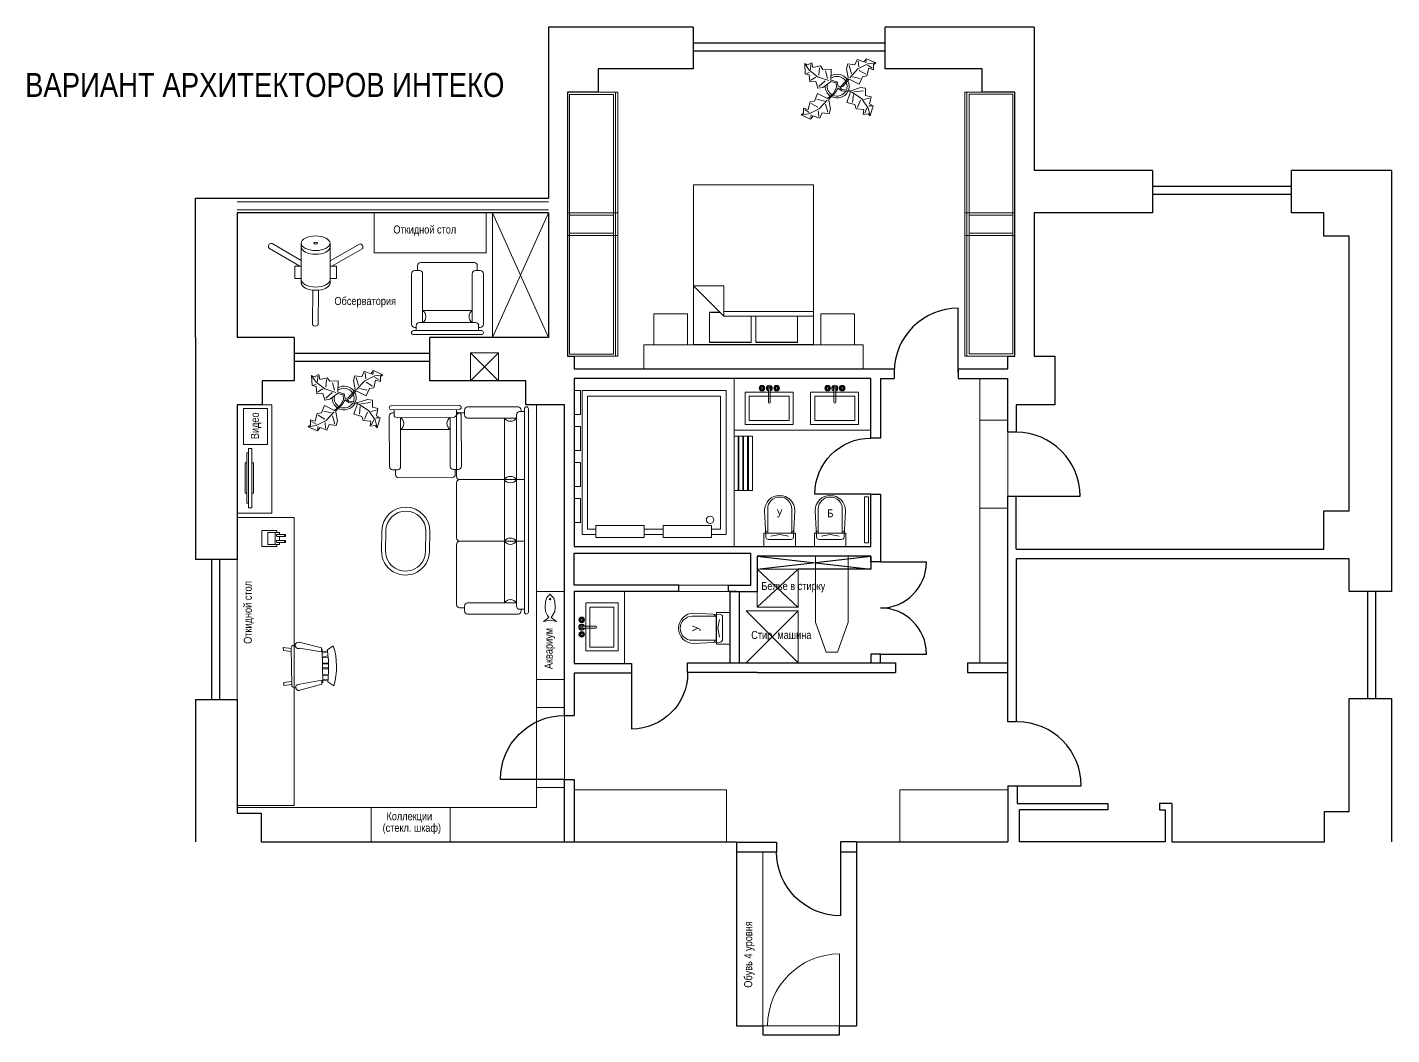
# Model space of a CAD drawing. Header units: inches. Extents: x -1596095 to 1052762, y -907497 to 506843.
# Drawn here: x -268866 to -251814, y -483159 to -470569 of the extents above; entities that cross this region are included whole.
import ezdxf

# ---------------------------------------------------------------- set-up
doc = ezdxf.new("R2010")
doc.units = ezdxf.units.IN
doc.header["$LTSCALE"] = 25
doc.header["$MEASUREMENT"] = 0
doc.layers.add('LAYER_1', color=7, linetype='Continuous')
doc.layers.add('Двери', color=7, linetype='Continuous')
for name, color, linetype, lineweight in [('МЕБЕЛЬ', 5, 'Continuous', 9), ('Названия', 7, 'Continuous', 30), ('Размеры', 1, 'Continuous', 9), ('Стены', 7, 'Continuous', 30)]:
    doc.layers.add(name, color=color, linetype=linetype, lineweight=lineweight)
doc.layers.get('Размеры').off()
doc.styles.get("Standard").update_dxf_attribs({"font": 'ARIALN.TTF'})

# ---------------------------------------------------------------- blocks, each defined once
blk = doc.blocks.new('A$C5D42457A')
at = {"color": 5, "linetype": 'Continuous', "lineweight": 9}
for p, q in [((-2000, -2011), (-2000, -511)), ((-2000, -511), (0, -511)), ((-420, -1631), (-420, -511)), ((-360, -511), (-360, -1631)), ((-360, -711), (-30, -711)), ((-30, -1231), (-360, -1231)), ((-360, -1291), (-30, -1291)), ((-740, -2011), (-360, -1631)), ((-740, -1631), (-740, -2011)), ((-360, -1631), (-740, -1631)), ((-30, -1811), (-410, -1811)), ((0, -2011), (-2000, -2011))]:
    blk.add_line(p, q, dxfattribs=at)
at = {"color": 5, "linetype": 'Continuous'}
for p, q in [((0, -511), (0, -2011)), ((-30, -711), (-30, -1231)), ((-30, -1291), (-30, -1811)), ((-410, -1811), (-410, -1681))]:
    blk.add_line(p, q, dxfattribs=at)
at = {"layer": 'МЕБЕЛЬ', "color": 5, "lineweight": 9, "ltscale": 3}
for points in [[(-390, 0), (0, 0), (0, -419), (-390, -419)], [(-390, -2086), (0, -2086), (0, -2505), (-390, -2505)]]:
    blk.add_lwpolyline(points, close=True, dxfattribs=at)
blk = doc.blocks.new('A$C7BB85279')
at = {"layer": 'МЕБЕЛЬ', "color": 5, "ltscale": 3}
for points in [[(600, 0), (600, -1790), (0, -1790), (0, 0)], [(600, 0), (600, -1790), (627, -1790), (627, 0)], [(573, -28), (573, -1763), (26, -1763), (26, -28)]]:
    blk.add_lwpolyline(points, close=True, dxfattribs=at)
blk = doc.blocks.new('A$C5E3C5713')
at = {"layer": 'МЕБЕЛЬ', "color": 5, "ltscale": 3}
for points in [[(600, 0), (600, -1790), (0, -1790), (0, 0)], [(600, 0), (600, -1790), (627, -1790), (627, 0)], [(573, -28), (573, -1763), (26, -1763), (26, -28)]]:
    blk.add_lwpolyline(points, close=True, dxfattribs=at)
blk = doc.blocks.new('A$C739D3680')
at = {"layer": 'МЕБЕЛЬ', "color": 5, "ltscale": 3}
for points in [[(600, 0), (600, -1790), (0, -1790), (0, 0)], [(600, 0), (600, -1790), (627, -1790), (627, 0)], [(573, -28), (573, -1763), (26, -1763), (26, -28)]]:
    blk.add_lwpolyline(points, close=True, dxfattribs=at)
blk = doc.blocks.new('A$C025A23B8')
at = {"layer": 'Двери', "ltscale": 3}
blk.add_line((0, 0), (-800, 0), dxfattribs=at)
blk.add_arc((0, 0), 800, 180, 270, dxfattribs=at)
blk = doc.blocks.new('_ArchTick')
at = {"color": 0, "linetype": 'ByBlock', "const_width": 0.15}
blk.add_lwpolyline([(-0.5, -0.5), (0.5, 0.5)], dxfattribs=at)
blk = doc.blocks.new('A$C30664437')
for p, q in [((-12, 22), (-12, 174)), ((12, 174), (12, 22)), ((-103, 3), (-109, 3)), ((-94, 12), (-94, 19)), ((-88, 12), (-88, 19)), ((-79, 3), (-72, 3)), ((79, 3), (72, 3)), ((88, 12), (88, 19)), ((94, 12), (94, 19)), ((103, 3), (109, 3)), ((-103, -3), (-109, -3)), ((-94, -12), (-94, -19)), ((-88, -12), (-88, -19)), ((-79, -3), (-72, -3)), ((79, -3), (72, -3)), ((88, -12), (88, -19)), ((94, -12), (94, -19)), ((103, -3), (109, -3))]:
    blk.add_line(p, q)
for centre, radius in [((-91, 0), 34.4), ((-116, 0), 6.99), ((-91, 0), 12.5), ((-91, 25), 6.99), ((-66, 0), 6.99), ((0, 0), 12.5), ((91, 0), 34.4), ((66, 0), 6.99), ((91, 0), 12.5), ((91, 25), 6.99), ((116, 0), 6.99), ((-91, -25), 6.99), ((91, -25), 6.99)]:
    blk.add_circle(centre, radius)
for centre, radius, start, end in [((0, 174), 12.5, 0, 180), ((-91, 0), 25, 106.0953, 163.7658), ((-91, 0), 25, 15.9116, 73.88), ((0, 0), 37.5, 109.6397, 70.3486), ((0, 0), 25, 120.2446, 59.6569), ((91, 0), 25, 105.9211, 163.5587), ((91, 0), 25, 15.7907, 74.7593), ((-91, 0), 25, 195.7907, 254.7593), ((-91, 0), 25, 285.9211, 343.5587), ((91, 0), 25, 195.9116, 253.88), ((91, 0), 25, 286.0953, 343.7658)]:
    blk.add_arc(centre, radius, start, end)
at = {"layer": 'МЕБЕЛЬ', "ltscale": 3, "xscale": 0.03937007873901166, "yscale": 0.03937007873901166, "zscale": 0.03937007873901166}
blk.add_blockref('_ArchTick', (13, 22), dxfattribs=at)
blk = doc.blocks.new('A$C08470E14')
at = {"layer": 'МЕБЕЛЬ', "ltscale": 3}
for points in [[(600, -404), (0, -404), (0, 0), (600, 0)], [(547, -351), (47, -351), (47, -49), (547, -49)]]:
    blk.add_lwpolyline(points, close=True, dxfattribs=at)
at = {"layer": 'МЕБЕЛЬ', "ltscale": 3, "rotation": 180}
blk.add_blockref('A$C30664437', (296, 52), dxfattribs=at)
blk = doc.blocks.new('A$C27866716')
at = {"layer": 'МЕБЕЛЬ', "ltscale": 3}
for points in [[(600, -404), (0, -404), (0, 0), (600, 0)], [(547, -351), (47, -351), (47, -49), (547, -49)]]:
    blk.add_lwpolyline(points, close=True, dxfattribs=at)
at = {"layer": 'МЕБЕЛЬ', "ltscale": 3, "rotation": 180}
blk.add_blockref('A$C30664437', (296, 52), dxfattribs=at)
blk = doc.blocks.new('A$C2E9B66EA')
at = {"layer": 'Двери', "ltscale": 3}
blk.add_line((0, 0), (700, 0), dxfattribs=at)
blk.add_arc((0, 0), 700, 270, 0, dxfattribs=at)
blk = doc.blocks.new('A$C72FA27D4')
at = {"layer": 'МЕБЕЛЬ', "ltscale": 3}
for p, q in [((0, 410), (823, 410)), ((824, 410), (1200, 277)), ((824, 0), (0, 0)), ((824, 0), (1200, 133))]:
    blk.add_line(p, q, dxfattribs=at)
blk = doc.blocks.new('POLTRONANINO')
at = {"layer": 'МЕБЕЛЬ'}
for p, q in [((-373, 860), (-373, 800)), ((-333, 900), (333, 900)), ((373, 860), (373, 800)), ((-450, 130), (-450, 760)), ((-410, 800), (-350, 800)), ((-310, 760), (-310, 150)), ((310, 760), (310, 150)), ((410, 800), (350, 800)), ((450, 130), (450, 760)), ((310, 300), (-310, 300)), ((425, 50), (-425, 50)), ((425, 0), (-425, 0)), ((-410, 90), (-390, 90)), ((-390, 50), (-390, 110)), ((-350, 150), (350, 150)), ((390, 50), (390, 110)), ((410, 90), (390, 90))]:
    blk.add_line(p, q, dxfattribs=at)
for centre, radius, start, end in [((-333, 860), 40, 90, 180), ((333, 860), 40, 0, 90), ((-410, 760), 40, 90, 180), ((-350, 760), 40, 0, 90), ((350, 760), 40, 90, 180), ((410, 760), 40, 0, 90), ((-360, 225), 90.3, 303.855, 56.145), ((360, 225), 90.3, 123.855, 236.145), ((-410, 130), 40, 180, 270), ((-425, 25), 25, 90, 270), ((-350, 110), 40, 90, 180), ((350, 110), 40, 0, 90), ((410, 130), 40, 270, 0), ((425, 25), 25, 270, 90)]:
    blk.add_arc(centre, radius, start, end, dxfattribs=at)
blk = doc.blocks.new('A$C095D140C')
at = {"layer": 'МЕБЕЛЬ', "linetype": 'Continuous'}
for p, q in [((0, 550), (0, 300)), ((50, 550), (50, 300)), ((550, 550), (550, 300)), ((600, 550), (600, 300))]:
    blk.add_line(p, q, dxfattribs=at)
at = {"layer": 'МЕБЕЛЬ'}
for centre, radius, start, end in [((300, 550), 300, 0, 180), ((300, 550), 250, 0, 180), ((300, 300), 300, 180, 0), ((300, 300), 250, 180, 0)]:
    blk.add_arc(centre, radius, start, end, dxfattribs=at)
blk = doc.blocks.new('A$C2E6314C3')
at = {"layer": 'МЕБЕЛЬ'}
for p, q in [((770, 2590), (140, 2590)), ((850, 2565), (850, 25)), ((900, 2565), (900, 25)), ((0, 1720), (0, 2473)), ((40, 2513), (100, 2513)), ((40, 2513), (100, 2513)), ((100, 2550), (100, 2490)), ((140, 2450), (750, 2450)), ((140, 2450), (750, 2450)), ((750, 2450), (140, 2450)), ((600, 2450), (600, 140)), ((750, 100), (750, 2490)), ((850, 2530), (790, 2530)), ((810, 2550), (810, 2530)), ((0, 950), (0, 1640)), ((850, 1680), (40, 1680)), ((140, 1680), (750, 1680)), ((0, 870), (0, 117)), ((850, 910), (40, 910)), ((40, 77), (100, 77)), ((100, 40), (100, 100)), ((140, 140), (750, 140)), ((850, 60), (790, 60)), ((810, 40), (810, 60)), ((770, 0), (140, 0))]:
    blk.add_line(p, q, dxfattribs=at)
for centre, radius, start, end in [((140, 2550), 40, 90, 180), ((770, 2550), 40, 0, 90), ((875, 2565), 25, 0, 180), ((40, 2473), 40, 90, 180), ((40, 2473), 40, 90, 180), ((140, 2490), 40, 180, 270), ((140, 2490), 40, 180, 270), ((675, 2500), 90.3, 213.855, 326.145), ((790, 2490), 40, 90, 180), ((40, 1720), 40, 180, 270), ((675, 1630), 90.3, 33.855, 146.145), ((40, 1640), 40, 90, 180), ((675, 1730), 90.3, 213.855, 326.145), ((40, 950), 40, 180, 270), ((40, 870), 40, 90, 180), ((675, 860), 90.3, 33.855, 146.145), ((675, 960), 90.3, 213.855, 326.145), ((675, 90), 90.3, 33.855, 146.145), ((40, 117), 40, 180, 270), ((140, 100), 40, 90, 180), ((140, 40), 40, 180, 270), ((790, 100), 40, 180, 270), ((770, 40), 40, 270, 0), ((875, 25), 25, 180, 0)]:
    blk.add_arc(centre, radius, start, end, dxfattribs=at)
blk = doc.blocks.new('Растение')
at = {"linetype": 'Continuous'}
for p, q in [((13.3837, 12.301), (14.68, 13.9039)), ((14.68, 13.9039), (19.3848, 11.8146)), ((-16.2005, 11.4774), (-13.9899, 8.1064)), ((-16.2005, 11.4774), (-14.8639, 10.7964)), ((-16.0159, 6.3329), (-16.2005, 11.4774)), ((-15.3434, 6.5514), (-13.9984, 6.9884)), ((-14.8639, 10.7964), (-12.6195, 11.8975)), ((-13.9899, 8.1064), (-9.5434, 4.7185)), ((-13.3174, 8.325), (-13.0735, 11.0065)), ((-12.6195, 11.8975), (-12.1909, 9.4345)), ((-12.1909, 9.4345), (-8.3829, 10.3)), ((-8.8369, 9.409), (-9.0894, 5.6095)), ((-8.3829, 10.3), (-7.0549, 8.501)), ((-7.0549, 8.501), (-3.0284, 8.6941)), ((-4.8529, 4.012), (-5.7184, 7.82)), ((-3.0284, 8.6941), (-3.0709, 3.1041)), ((4.6914, 8.8812), (5.3859, 11.2828)), ((4.6914, 8.8812), (5.5014, 4.4831)), ((5.3859, 11.2828), (8.8871, 10.7908)), ((5.9878, 10.4842), (7.1971, 6.3869)), ((10.3916, 8.7942), (6.2847, 4.4028)), ((8.8871, 10.7908), (9.9809, 13.4933)), ((9.9809, 13.4933), (13.3837, 12.301)), ((15.3859, 11.3055), (10.3916, 8.7942)), ((10.5828, 12.6946), (10.8893, 9.7953)), ((14.2977, 6.1031), (10.9934, 7.9956)), ((14.5816, 13.2037), (14.3848, 11.8033)), ((15.7909, 9.1065), (14.8995, 5.3044)), ((15.2875, 10.6053), (17.5907, 9.2105)), ((19.3848, 11.8146), (15.3859, 11.3055)), ((18.1925, 8.4119), (15.7909, 9.1065)), ((19.3848, 11.8146), (18.1868, 10.9119)), ((18.1868, 10.9119), (18.1925, 8.4119)), ((-14.0069, 5.8704), (-16.0159, 6.3329)), ((-13.5868, 2.2894), (-14.0069, 5.8704)), ((-10.6784, 2.491), (-13.5868, 2.2894)), ((-13.1329, 3.1804), (-10.6614, 4.727)), ((-9.5858, -0.8715), (-10.6784, 2.491)), ((-9.5434, 4.7185), (-4.1917, 2.9888)), ((-9.1318, 0.0195), (-5.9793, 2.9025)), ((-7.1228, -0.443), (-3.5248, 2.2131)), ((-3.5248, 2.2131), (-3.3011, 2.4355)), ((-3.3011, 2.4355), (-0.5306, 1.7947)), ((-3.0709, 3.1041), (0.0797, 2.3163)), ((-0.5306, 1.7947), (-0.2255, -0.5527)), ((-0.5306, 1.7947), (-0.5306, 1.7947)), ((0.0797, 2.3163), (0.4866, -0.031)), ((0.4866, -0.031), (2.1141, 0.2298)), ((2.1141, 0.2298), (5.4346, 3.9146)), ((6.1032, 3.6844), (2.8262, -0.031)), ((5.4346, 3.9146), (5.5014, 4.4831)), ((11.1089, 1.1958), (6.1032, 3.6844)), ((7.7005, 4.8881), (11.5025, 3.9967)), ((12.7005, 4.8994), (11.1089, 1.1958)), ((14.8995, 5.3044), (12.7005, 4.8994)), ((-11.3237, -7.2629), (-9.7321, -3.5593)), ((-6.3237, -7.2516), (-10.1257, -6.3602)), ((-9.7321, -3.5593), (-4.7264, -6.0479)), ((-7.1228, -0.443), (-9.5858, -0.8715)), ((-9.0148, -11.1577), (-4.9047, -6.8122)), ((-2.019, -3.6148), (-4.7264, -6.0479)), ((-4.1246, -6.8466), (-4.0579, -6.2781)), ((-4.0579, -6.2781), (-0.9375, -3.1608)), ((-2.019, -3.6148), (-0.2255, -0.5527)), ((-0.9375, -3.1608), (0.5883, -0.8135)), ((0.5883, -0.8135), (2.2447, -2.0916)), ((2.8262, -0.031), (1.3003, -0.5527)), ((1.3003, -0.5527), (2.4193, -1.4655)), ((2.2447, -2.0916), (6.7108, -2.6626)), ((2.4193, -1.4655), (6.895, -2.1175)), ((4.943, -7.9659), (6.7108, -2.6626)), ((11.6605, -0.5413), (6.895, -2.1175)), ((12.3677, -6.1981), (7.219, -2.6772)), ((8.125, -4.0768), (7.7715, -7.9659)), ((8.3544, -2.7453), (13.1973, -2.1704)), ((11.6605, -0.5413), (14.1354, -0.8948)), ((15.5496, -10.7943), (12.3677, -6.1981)), ((16.2567, -5.8446), (13.4283, -6.5517)), ((14.1354, -0.8948), (14.1354, -4.4304)), ((14.1354, -4.4304), (16.9638, -5.1375)), ((16.9638, -5.1375), (16.2567, -8.673)), ((-18.008, -14.1781), (-16.8101, -13.2754)), ((-16.8157, -10.7754), (-14.4141, -11.4699)), ((-16.8101, -13.2754), (-16.8157, -10.7754)), ((-13.9107, -12.9688), (-16.2139, -11.574)), ((-14.4141, -11.4699), (-13.5228, -7.6679)), ((-14.0091, -13.669), (-9.0148, -11.1577)), ((-13.5228, -7.6679), (-11.3237, -7.2629)), ((-12.921, -8.4665), (-9.6166, -10.359)), ((-9.206, -15.0581), (-9.5126, -12.1588)), ((-7.5103, -13.1543), (-8.6042, -15.8568)), ((-4.0092, -13.6463), (-7.5103, -13.1543)), ((-4.611, -12.8477), (-5.8203, -8.7504)), ((-3.3146, -11.2447), (-4.1246, -6.8466)), ((-3.3146, -11.2447), (-4.0092, -13.6463)), ((8.8321, -9.0266), (4.943, -7.9659)), ((9.5392, -11.1479), (8.8321, -9.0266)), ((13.4283, -11.5015), (9.5392, -11.1479)), ((10.2463, -10.4408), (11.6605, -6.9053)), ((13.0748, -13.9763), (13.4283, -11.5015)), ((15.5496, -13.6228), (13.0748, -13.9763)), ((14.8425, -10.7943), (13.7819, -13.2692)), ((16.6103, -14.6834), (15.5496, -10.7943)), ((16.6103, -14.6834), (15.5496, -13.6228)), ((17.3174, -9.7337), (15.9032, -9.7337)), ((16.2567, -8.673), (18.0245, -9.7337)), ((18.0245, -9.7337), (16.6103, -14.6834)), ((-18.008, -14.1781), (-14.0091, -13.669)), ((-13.3032, -16.2674), (-18.008, -14.1781)), ((-12.0069, -14.6645), (-13.3032, -16.2674)), ((-13.2048, -15.5672), (-13.008, -14.1668)), ((-8.6042, -15.8568), (-12.0069, -14.6645))]:
    blk.add_line(p, q, dxfattribs=at)
for centre, radius, start, end in [((0.0308, 0.1664), 6, 178.6147, 235.1169), ((0.0308, 0.1664), 5, 168.1647, 238.6725), ((0, 0), 6.1275, 34.37569, 120.1028), ((-0.0601, -0.2075), 5.2461, 33.82192, 124.9414), ((-0.2664, 0.1682), 5.2775, 338.4094, 20.03007), ((-0.098, 0.1364), 6.1288, 341.2017, 26.09184), ((-0.0234, 0.3825), 6.1492, 242.5812, 331.2714), ((-0.1102, 0.4886), 5.2883, 247.3711, 327.472)]:
    blk.add_arc(centre, radius, start, end, dxfattribs=at)
blk = doc.blocks.new('A$C22630C0F')
at = {"layer": 'МЕБЕЛЬ', "color": 5, "ltscale": 3}
for p, q in [((0, 0), (0, 542)), ((0, 542), (32, 542)), ((32, 0), (0, 0))]:
    blk.add_line(p, q, dxfattribs=at)
for points in [[(122, -259), (63, -259), (63, 801), (122, 801)], [(63, 721), (32, 721), (32, -179), (63, -179)]]:
    blk.add_lwpolyline(points, close=True, dxfattribs=at)
blk.add_lwpolyline([(122, 542), (152, 542), (152, 0), (122, 0)], dxfattribs=at)
blk = doc.blocks.new('A$C670244B7')
at = {"layer": 'Двери', "ltscale": 3}
blk.add_line((0, 0), (700, 0), dxfattribs=at)
blk.add_arc((0, 0), 700, 0, 90, dxfattribs=at)
blk = doc.blocks.new('A$C67A431A4')
at = {"layer": 'МЕБЕЛЬ', "ltscale": 3}
for p, q in [((0, 0), (80, 0)), ((80, 0), (80, -300)), ((80, -300), (0, -300))]:
    blk.add_line(p, q, dxfattribs=at)
blk = doc.blocks.new('A$C3F0D0448')
at = {"layer": 'МЕБЕЛЬ', "ltscale": 3}
for p, q in [((0, 0), (80, 0)), ((80, 0), (80, -300)), ((80, -300), (0, -300))]:
    blk.add_line(p, q, dxfattribs=at)
blk = doc.blocks.new('A$C391F47ED')
at = {"color": 5, "linetype": 'Continuous', "lineweight": 9}
for p, q in [((36, 531), (40, 508)), ((60, 656), (97, 657)), ((74, 556), (60, 656)), ((299, 559), (61, 556)), ((97, 657), (111, 557)), ((299, 559), (536, 563)), ((497, 662), (486, 562)), ((535, 663), (497, 662)), ((524, 562), (535, 663)), ((558, 516), (561, 538)), ((79, 181), (0, 455)), ((75, 456), (129, 182)), ((525, 462), (479, 187)), ((529, 187), (600, 463)), ((129, 182), (79, 181)), ((96, 181), (98, 169)), ((510, 175), (98, 169)), ((204, 171), (195, 100)), ((267, 98), (266, 171)), ((279, 172), (280, 98)), ((329, 172), (330, 99)), ((342, 99), (341, 172)), ((404, 173), (415, 102)), ((416, 173), (429, 104)), ((466, 174), (480, 110)), ((479, 187), (529, 187)), ((492, 112), (479, 174)), ((510, 175), (511, 187)), ((105, 107), (56, 31)), ((117, 107), (129, 170)), ((141, 170), (130, 105)), ((191, 170), (181, 100)), ((505, 112), (556, 38))]:
    blk.add_line(p, q, dxfattribs=at)
for centre, radius, start, end in [((61, 531), 25, 90.7627, 180.7627), ((562, 475), 39.5, 342.3278, 199.1976), ((536, 538), 25, 0.7627, 90.7627), ((37, 468), 39.5, 342.3278, 199.1976), ((295, 849), 852, 253.7012, 287.8242), ((283, 1703), 1606, 263.61, 274.6848), ((283, 1703), 1606, 274.6848, 277.9154)]:
    blk.add_arc(centre, radius, start, end, dxfattribs=at)
blk = doc.blocks.new('A$C1B43068F')
at = {"layer": 'МЕБЕЛЬ'}
for p, q in [((28, 362), (118, 367)), ((118, 367), (360, 380)), ((0, 332), (0, 48)), ((40, 300), (60, 190)), ((60, 190), (40, 80)), ((80, 330), (80, 50)), ((90, 340), (380, 340)), ((28, 18), (118, 13)), ((90, 40), (380, 40)), ((118, 13), (360, 0))]:
    blk.add_line(p, q, dxfattribs=at)
for centre, radius, start, end in [((30, 332), 30, 93.1692, 179.9894), ((120, 337), 30, 93.1692, 173.5211), ((360, 190), 190, 269.9894, 89.9894), ((90, 330), 10, 89.9894, 179.9894), ((380, 190), 150, 269.9894, 89.9894), ((30, 48), 30, 179.9894, 266.8095), ((90, 50), 10, 179.9894, 269.9894), ((120, 43), 30, 186.4576, 266.8095)]:
    blk.add_arc(centre, radius, start, end, dxfattribs=at)
blk = doc.blocks.new('A$C5A3845E5')
at = {"layer": 'МЕБЕЛЬ', "ltscale": 3}
blk.add_lwpolyline([(0, 167), (395, 167), (395, 0), (0, 0)], close=True, dxfattribs=at)
at = {"layer": 'Размеры', "ltscale": 3, "rotation": 89.99627095683446}
blk.add_blockref('A$C1B43068F', (389, 90), dxfattribs=at)
blk = doc.blocks.new('A$C26857ADA')
at = {"layer": 'МЕБЕЛЬ', "ltscale": 3}
blk.add_blockref('A$C5A3845E5', (0, 0), dxfattribs=at)
blk.add_text('Б', height=100, dxfattribs=at).set_placement((162, 366))
blk = doc.blocks.new('A$C307C1A4E')
at = {"layer": 'МЕБЕЛЬ', "ltscale": 3}
blk.add_blockref('A$C5A3845E5', (0, 0), dxfattribs=at)
blk.add_text('У', height=100, dxfattribs=at).set_placement((160, 366))
blk = doc.blocks.new('A$C13871F5B')
at = {"layer": 'МЕБЕЛЬ', "ltscale": 3}
for p, q in [((230, -74), (0, -74)), ((50, -754), (50, -74)), ((60, -74), (60, -754)), ((110, -754), (110, -74)), ((170, -74), (120, -74)), ((120, -74), (120, -754)), ((170, -754), (170, -74)), ((180, -74), (180, -754)), ((230, -754), (230, -74)), ((50, -224), (60, -224)), ((50, -284), (60, -284)), ((110, -224), (110, -224)), ((110, -224), (120, -224)), ((110, -284), (120, -284)), ((170, -224), (180, -224)), ((170, -284), (180, -284)), ((50, -544), (60, -544)), ((50, -604), (60, -604)), ((110, -544), (120, -544)), ((110, -604), (120, -604)), ((170, -544), (180, -544)), ((170, -604), (180, -604)), ((0, -754), (230, -754)), ((120, -754), (110, -754)), ((180, -754), (170, -754))]:
    blk.add_line(p, q, dxfattribs=at)

msp = doc.modelspace()

# ---------------------------------------------------------------- linework, layer by layer
at = {"layer": 'Двери', "ltscale": 3}
for p, q in [((-258203.5, -477251.2), (-257628.5, -477251.2)), ((-258203.5, -478401.2), (-257628.5, -478401.2))]:
    msp.add_line(p, q, dxfattribs=at)
for centre, start, end in [((-258203.5, -477251.2), 270, 0), ((-258203.5, -478401.2), 0, 90)]:
    msp.add_arc(centre, 575, start, end, dxfattribs=at)
at = {"layer": 'МЕБЕЛЬ', "ltscale": 3}
for p, q in [((-264531.1, -473389.5), (-264531.1, -472889.5)), ((-263131.1, -473389.5), (-263131.1, -472889.5)), ((-258418, -474539.1), (-261160.7, -474539.1)), ((-261160.7, -474539.1), (-261160.7, -474839.1)), ((-258418, -474839.1), (-258418, -474539.1)), ((-263328.5, -474987.9), (-263328.5, -474637.9)), ((-263328.5, -474637.9), (-262978.5, -474637.9)), ((-263328.5, -474637.9), (-262978.5, -474987.9)), ((-262978.5, -474637.9), (-263328.5, -474987.9)), ((-262978.5, -474637.9), (-262978.5, -474987.9)), ((-260033.5, -475703.5), (-260033.5, -474959.1)), ((-258323.7, -475603.5), (-258323.7, -474959.1)), ((-256963.5, -478513), (-256963.5, -474959.1)), ((-262033.5, -475109.1), (-262033.5, -475109.1)), ((-262033.5, -475109.1), (-261953.5, -475109.1)), ((-261953.5, -475109.1), (-261953.5, -475409.1)), ((-260133.5, -475109.1), (-261933.5, -475109.1)), ((-261933.5, -475109.1), (-261933.5, -476909.1)), ((-261863.5, -476839.1), (-261863.5, -475178.8)), ((-261863.5, -475178.8), (-260201.3, -475178.8)), ((-260201.3, -475178.8), (-260201.3, -476839.1)), ((-260133.5, -476909.1), (-260133.5, -475109.1)), ((-266242.1, -475288.2), (-265812.1, -475288.2)), ((-266165, -475332.4), (-265865, -475332.4)), ((-266165, -475782.4), (-266165, -475332.4)), ((-265865, -475332.4), (-265865, -475782.4)), ((-265812.1, -475288.2), (-265812.1, -476640.8)), ((-262503.5, -475288.2), (-262503.5, -480318.7)), ((-261953.5, -475409.1), (-262033.5, -475409.1)), ((-256613.5, -475480.3), (-256963.5, -475480.3)), ((-260033.5, -475703.5), (-260033.5, -477059.1)), ((-256613.5, -475630.3), (-256613.5, -476430.2)), ((-265865, -475782.4), (-266165, -475782.4)), ((-262033.5, -476009.1), (-261953.5, -476009.1)), ((-261953.5, -476009.1), (-261953.5, -476309.1)), ((-261953.5, -476309.1), (-262033.5, -476309.1)), ((-258401.6, -477010.8), (-258401.6, -476438.9)), ((-258401.6, -476438.9), (-258353.4, -476438.9)), ((-258353.4, -476438.9), (-258353.4, -477010.8)), ((-256613.5, -476580.2), (-256963.5, -476580.2)), ((-265812.1, -476640.8), (-266242.1, -476640.8)), ((-265749, -476857.4), (-265934, -476857.4)), ((-265934, -476857.4), (-265934, -477032.4)), ((-265714, -476882.4), (-265859, -476882.4)), ((-265859, -476882.4), (-265859, -477032.4)), ((-265768.4, -476882.4), (-265768.4, -477032.4)), ((-265749, -476882.4), (-265749, -476857.4)), ((-265714, -476907.4), (-265744, -476907.4)), ((-265744, -476932.4), (-265714, -476932.4)), ((-265714, -476907.4), (-265714, -476882.4)), ((-265714, -476907.4), (-265644, -476907.4)), ((-265644, -476932.4), (-265714, -476932.4)), ((-265714, -476932.4), (-265714, -476982.4)), ((-261933.5, -476909.1), (-261760.7, -476909.1)), ((-261760.7, -476839.1), (-261863.5, -476839.1)), ((-260920.1, -476839.1), (-261156.5, -476839.1)), ((-261156.5, -476909.1), (-260920.1, -476909.1)), ((-260201.3, -476839.1), (-260315.8, -476839.1)), ((-260315.8, -476909.1), (-260133.5, -476909.1)), ((-265934, -477032.4), (-265934, -477057.4)), ((-265934, -477057.4), (-265749, -477057.4)), ((-265859, -477032.4), (-265714, -477032.4)), ((-265749, -477057.4), (-265749, -477032.4)), ((-265714, -476982.4), (-265744, -476982.4)), ((-265744, -477007.4), (-265714, -477007.4)), ((-265714, -476982.4), (-265644, -476982.4)), ((-265644, -477007.4), (-265714, -477007.4)), ((-265714, -477032.4), (-265714, -477007.4)), ((-262033.5, -477059.1), (-262033.5, -476959.1)), ((-258353.4, -477010.8), (-258401.6, -477010.8)), ((-259743.1, -477339.1), (-259233.1, -477339.1)), ((-259233.1, -477820.4), (-259743.1, -477339.1)), ((-259743.1, -477815.9), (-259233.1, -477339.1)), ((-259233.1, -477339.1), (-259233.1, -477820.4)), ((-259093.1, -477339.1), (-259093.1, -477339.1)), ((-262503.5, -477619.2), (-262153.5, -477619.2)), ((-261403.9, -478513), (-261403.9, -477619.2)), ((-260723.4, -477539.1), (-260103.5, -477539.1)), ((-260723.4, -477619.2), (-260103.5, -477619.2)), ((-259743.1, -477815.9), (-259743.1, -477619.2)), ((-262390.2, -477750.4), (-262395.7, -477812)), ((-262377.5, -477704.5), (-262390.2, -477750.4)), ((-262356.1, -477676.8), (-262377.5, -477704.5)), ((-262332.4, -477654.7), (-262356.1, -477676.8)), ((-262332.4, -477654.7), (-262308.7, -477676.8)), ((-262308.7, -477676.8), (-262287.3, -477704.5)), ((-262287.3, -477704.5), (-262274.7, -477750.4)), ((-262274.7, -477750.4), (-262269.1, -477812)), ((-262347.4, -477943.3), (-262413.9, -477995.5)), ((-262395.7, -477812), (-262391, -477868.2)), ((-262391, -477868.2), (-262363.3, -477919.6)), ((-262363.3, -477919.6), (-262347.4, -477943.3)), ((-262301.6, -477919.6), (-262317.4, -477943.3)), ((-262317.4, -477943.3), (-262250.9, -477995.5)), ((-262273.9, -477868.2), (-262301.6, -477919.6)), ((-262269.1, -477812), (-262273.9, -477868.2)), ((-259233.1, -477863), (-259883.1, -477863)), ((-259233.1, -477863), (-259883.1, -478513)), ((-259883.1, -477863), (-259233.1, -478513)), ((-259743.1, -477815.9), (-259238, -477815.9)), ((-259233.1, -478513), (-259233.1, -477863)), ((-262413.9, -477995.5), (-262332.4, -477978.9)), ((-262250.9, -477995.5), (-262332.4, -477978.9)), ((-258882.9, -478379.1), (-258738.8, -478379.1)), ((-259883.1, -478513), (-259233.1, -478513)), ((-262503.5, -478719.2), (-262153.5, -478719.2)), ((-262503.5, -479169.1), (-262503.5, -479069.1)), ((-262503.5, -479069.1), (-262153.5, -479069.1)), ((-262153.5, -479069.1), (-262153.5, -480069)), ((-262503.5, -480069), (-262153.5, -480069)), ((-262033.5, -480581.9), (-262033.5, -480099)), ((-262033.5, -480099), (-260126.4, -480099)), ((-260126.4, -480099), (-260126.4, -480753.1)), ((-256613.5, -480099), (-257959.9, -480099)), ((-257959.9, -480099), (-257959.9, -480749)), ((-256613.5, -480749), (-256613.5, -480099)), ((-265892.1, -480318.7), (-266242.1, -480318.7)), ((-265892.1, -480318.7), (-262503.5, -480318.7)), ((-264570.2, -480318.7), (-264570.2, -480749)), ((-263582.9, -480318.7), (-263582.9, -480749)), ((-259673.9, -483049), (-259673.9, -480873.1)), ((-258713.9, -483049), (-258713.9, -482149)), ((-258713.9, -483049), (-259673.9, -483049))]:
    msp.add_line(p, q, dxfattribs=at)
at = {"layer": 'МЕБЕЛЬ', "color": 5, "ltscale": 3}
for p, q in [((-263052.8, -472889.5), (-263052.8, -474447.6)), ((-263052.8, -472889.5), (-262352.8, -474447.6)), ((-262352.8, -472889.5), (-263052.8, -474447.6)), ((-265458.5, -473556.2), (-265840.4, -473331.4)), ((-265458.5, -473556.2), (-265840.4, -473331.4)), ((-265442.3, -473484.5), (-265804.9, -473271.1)), ((-265442.3, -473267.3), (-265442.3, -473764.3)), ((-265082.3, -473267.3), (-265082.3, -473764.3)), ((-265082.3, -473487.7), (-264715.4, -473278.4)), ((-265061.1, -473556.2), (-264680.7, -473339.2)), ((-264531.1, -473389.5), (-263131.1, -473389.5)), ((-265442.3, -473556.2), (-265522.6, -473556.2)), ((-265522.6, -473556.2), (-265522.6, -473706.7)), ((-265522.6, -473706.7), (-265442.3, -473706.7)), ((-265442.3, -473630.9), (-265442.3, -473556.2)), ((-265442.3, -473706.7), (-265442.3, -473556.2)), ((-265002.1, -473556.2), (-265082.3, -473556.2)), ((-265082.3, -473556.2), (-265082.3, -473706.7)), ((-265082.3, -473706.7), (-265002.1, -473706.7)), ((-265002.1, -473630.9), (-265002.1, -473556.2)), ((-265002.1, -473706.7), (-265002.1, -473556.2)), ((-265298.6, -473854), (-265302.3, -474280.6)), ((-265228.8, -473854.5), (-265232.3, -474281.1)), ((-258323.7, -475603.5), (-260033.5, -475603.5))]:
    msp.add_line(p, q, dxfattribs=at)
at = {"layer": 'МЕБЕЛЬ', "ltscale": 3}
for points in [[(-266242.1, -480293.6), (-265532.1, -480293.6), (-265532.1, -476695.7), (-266242.1, -476695.7)], [(-261760.7, -476795.4), (-261156.5, -476795.4), (-261156.5, -476946.8), (-261760.7, -476946.8)], [(-260920.1, -476795.4), (-260315.8, -476795.4), (-260315.8, -476946.8), (-260920.1, -476946.8)]]:
    msp.add_lwpolyline(points, close=True, dxfattribs=at)
for centre, radius in [((-260332.4, -476724.4), 47.3), ((-262333.2, -477714), 9.55)]:
    msp.add_circle(centre, radius, dxfattribs=at)
msp.add_arc((-258713.9, -483049), 900, 90, 180, dxfattribs=at)
at = {"layer": 'МЕБЕЛЬ', "color": 5, "ltscale": 3, "extrusion": (0, 0, -1)}
msp.add_ellipse((-265262.7, -473267.3), major_axis=(180.4, 0), ratio=0.5085146, dxfattribs=at)
at = {"layer": 'МЕБЕЛЬ', "color": 5, "ltscale": 3}
for centre, major_axis, ratio, start_param, end_param in [((-265822.7, -473301.2), (17.8, 30.2), 0.7962704, 0, 3.1415927), ((-264698.1, -473308.8), (-17.3, 30.4), 0.7043189, 3.1415927, 6.2831853), ((-265267.3, -474280.9), (-35, 0.2), 0.6264369, 6.2813742, 9.424778)]:
    msp.add_ellipse(centre, major_axis=major_axis, ratio=ratio, start_param=start_param, end_param=end_param, dxfattribs=at)
at = {"layer": 'МЕБЕЛЬ', "color": 5, "ltscale": 3, "extrusion": (0, 0, -1)}
for centre in [(-265262.3, -473314.5), (-265262.3, -473724.2), (-265262.3, -473764.3)]:
    msp.add_ellipse(centre, major_axis=(-180, 0.7), ratio=0.5095103, start_param=3.1339969, end_param=6.2755895, dxfattribs=at)
at = {"layer": 'МЕБЕЛЬ', "color": 5, "ltscale": 3}
msp.add_ellipse((-265262, -473267.3), major_axis=(22.8, 0), ratio=0.5213936, dxfattribs=at)
at = {"layer": 'МЕБЕЛЬ', "ltscale": 3}
for centre in [(-265744, -476919.9), (-265744, -476994.9)]:
    msp.add_ellipse(centre, major_axis=(0, 12.5), ratio=0.7016165, start_param=0, end_param=3.1415927, dxfattribs=at)
for centre in [(-265644, -476919.9), (-265644, -476994.9)]:
    msp.add_ellipse(centre, major_axis=(0, 12.5), ratio=0.7016165, dxfattribs=at)
at = {"layer": 'Стены', "ltscale": 3}
for p, q in [((-260543.9, -470568.9), (-262352.8, -470568.9)), ((-262352.8, -470568.9), (-262352.8, -472702.5)), ((-260543.9, -470568.9), (-260543.9, -471089.2)), ((-258143.6, -471089.2), (-258143.6, -470568.9)), ((-256283.9, -470568.9), (-258143.6, -470568.9)), ((-256283.9, -470568.9), (-256283.9, -472359.5)), ((-258143.6, -470768.9), (-260543.9, -470768.9)), ((-258143.6, -470868.9), (-260543.9, -470868.9)), ((-260543.9, -471089.2), (-261733.5, -471089.2)), ((-261733.5, -471089.2), (-261733.5, -471379.5)), ((-256933.3, -471089.2), (-258143.6, -471089.2)), ((-256933.3, -471379.5), (-256933.3, -471089.2)), ((-261733.5, -471379.5), (-262113.8, -471379.5)), ((-262113.8, -471379.5), (-262113.8, -474679)), ((-256523.2, -471379.5), (-256933.3, -471379.5)), ((-256523.2, -474679), (-256523.2, -471379.5)), ((-254804.1, -472359.5), (-256283.9, -472359.5)), ((-254804.1, -472359.5), (-254804.1, -472889.5)), ((-253064.4, -472889.5), (-253064.4, -472359.5)), ((-251814, -472359.5), (-253064.4, -472359.5)), ((-251814, -477619.5), (-251814, -472359.5)), ((-253064.4, -472559.5), (-254804.1, -472559.5)), ((-253064.4, -472659.5), (-254804.1, -472659.5)), ((-266762.4, -474447.6), (-266762.4, -472702.5)), ((-266762.4, -472702.5), (-262352.8, -472702.5)), ((-262352.8, -472889.5), (-266242.1, -472889.5)), ((-266242.1, -472889.5), (-266242.1, -474447.6)), ((-262352.8, -472889.5), (-262352.8, -474447.6)), ((-254804.1, -472889.5), (-256283.9, -472889.5)), ((-256283.9, -472889.5), (-256283.9, -474679)), ((-252664.2, -472889.5), (-253064.4, -472889.5)), ((-252664.2, -473179.7), (-252664.2, -472889.5)), ((-252343.6, -473179.7), (-252664.2, -473179.7)), ((-252343.6, -476609.9), (-252343.6, -473179.7)), ((-266762.4, -474447.6), (-266762.4, -477218.6)), ((-265532.9, -474447.6), (-266242.1, -474447.6)), ((-265532.9, -474447.6), (-265532.9, -474987.9)), ((-263833.4, -474987.9), (-263833.4, -474447.6)), ((-262352.8, -474447.6), (-263833.4, -474447.6)), ((-263833.4, -474647.6), (-265532.9, -474647.6)), ((-262113.8, -474679), (-262033.5, -474679)), ((-262033.5, -474679), (-262033.5, -474839.1)), ((-256613.5, -474679), (-256523.2, -474679)), ((-256613.5, -474838.8), (-256613.5, -474679)), ((-256283.9, -474679), (-256023.8, -474679)), ((-256023.8, -474679), (-256023.8, -475289.2)), ((-263833.4, -474747.6), (-265532.9, -474747.6)), ((-262033.5, -474839.1), (-258031.2, -474839.1)), ((-258031.2, -474839.1), (-258031.2, -474959.1)), ((-257231.3, -474838.8), (-256613.5, -474838.8)), ((-257231.3, -474838.8), (-257231.3, -474959.1)), ((-265532.9, -474987.9), (-265932.5, -474987.9)), ((-265932.5, -474987.9), (-265932.5, -475288.2)), ((-262633.8, -474987.9), (-263833.4, -474987.9)), ((-262633.8, -475288.2), (-262633.8, -474987.9)), ((-262033.5, -474959.1), (-262033.5, -475198.9)), ((-258323.7, -474959.1), (-262033.5, -474959.1)), ((-258323.7, -475703.5), (-258323.7, -474959.1)), ((-258203.5, -474959.1), (-258203.5, -475703.5)), ((-258203.5, -474959.1), (-258031.2, -474959.1)), ((-257231.3, -474959.1), (-256613.5, -474959.1)), ((-256613.5, -475289.2), (-256613.5, -474959.1)), ((-262033.5, -475198.9), (-262033.5, -477059.1)), ((-265932.5, -475288.2), (-266242.1, -475288.2)), ((-266242.1, -475288.2), (-266242.1, -477218.6)), ((-262153.5, -475288.2), (-262633.8, -475288.2)), ((-262153.5, -479169.2), (-262153.5, -475288.2)), ((-256613.5, -475630.3), (-256613.5, -475289.2)), ((-256023.8, -475289.2), (-256507.6, -475289.2)), ((-256507.6, -475289.2), (-256507.6, -475630.3)), ((-258203.5, -475703.5), (-258323.7, -475703.5)), ((-256507.6, -475630.3), (-256613.5, -475630.3)), ((-258323.7, -477059.1), (-258323.7, -476403.5)), ((-258323.7, -476403.5), (-258203.5, -476403.5)), ((-258203.5, -476403.5), (-258203.5, -477179.1)), ((-256613.5, -479249.1), (-256613.5, -476430.2)), ((-256613.5, -476430.2), (-256507.6, -476430.2)), ((-256507.6, -477090.2), (-256507.6, -476430.2)), ((-252664.2, -477090.2), (-252664.2, -476609.9)), ((-252664.2, -476609.9), (-252343.6, -476609.9)), ((-262033.5, -477059.1), (-259743.1, -477059.1)), ((-259743.1, -477059.1), (-258323.7, -477059.1)), ((-256507.6, -477090.2), (-252664.2, -477090.2)), ((-266242.1, -477218.6), (-266762.4, -477218.6)), ((-266562.4, -477218.6), (-266562.4, -478968.2)), ((-266462.4, -477218.6), (-266462.4, -478968.2)), ((-262033.5, -477539.1), (-262033.5, -477139.1)), ((-262033.5, -477139.1), (-259823.1, -477139.1)), ((-259823.1, -477539.1), (-259823.1, -477139.1)), ((-259743.1, -477179.1), (-259743.1, -477619.2)), ((-258323.7, -477179.1), (-259743.1, -477179.1)), ((-259743.1, -477339.1), (-258323.7, -477179.1)), ((-259743.1, -477179.1), (-258323.7, -477339.1)), ((-258323.7, -477251.2), (-258323.7, -477179.1)), ((-258323.7, -477179.1), (-258323.7, -477339.1)), ((-258203.5, -477251.2), (-258323.7, -477251.2)), ((-258203.5, -477179.1), (-258203.5, -477251.2)), ((-252343.6, -477209.9), (-256507.6, -477209.9)), ((-256507.6, -477209.9), (-256507.6, -479249.1)), ((-252343.6, -477619.5), (-252343.6, -477209.9)), ((-258323.7, -477339.1), (-259233.1, -477339.1)), ((-260723.4, -477539.1), (-262033.5, -477539.1)), ((-260723.4, -477619.2), (-262033.5, -477619.2)), ((-262033.5, -477619.2), (-262033.5, -478519.2)), ((-260723.4, -477619.2), (-260723.4, -477539.1)), ((-260103.5, -477619.2), (-260103.5, -477539.1)), ((-260103.5, -477539.1), (-259823.1, -477539.1)), ((-260003.1, -477619.2), (-260103.5, -477619.2)), ((-260087, -477619.2), (-260087, -478513)), ((-260083.5, -477618.2), (-259743.1, -477619.2)), ((-259967, -478512), (-259967, -477618.2)), ((-251814, -477619.5), (-252343.6, -477619.5)), ((-252114, -478959.3), (-252114, -477619.5)), ((-252014, -478959.3), (-252014, -477619.5)), ((-258203.5, -478401.2), (-258323.7, -478401.2)), ((-258323.7, -478401.2), (-258323.7, -478513)), ((-258203.5, -478513), (-258203.5, -478401.2)), ((-262033.5, -478519.2), (-261313.1, -478519.2)), ((-261313.1, -478639.2), (-262033.5, -478639.2)), ((-262033.5, -478639.2), (-262033.5, -479169.1)), ((-261313.1, -478519.2), (-261313.1, -478639.2)), ((-260613.1, -478633), (-260613.1, -478513)), ((-260613.1, -478513), (-259883.1, -478513)), ((-259743.1, -478633), (-260613.1, -478633)), ((-259883.1, -478513), (-258017.2, -478513)), ((-259743.1, -478633), (-258017.2, -478633)), ((-258017.2, -478513), (-258017.2, -478633)), ((-257117.2, -478513), (-257117.2, -478633)), ((-257117.2, -478513), (-256613.5, -478513)), ((-257117.2, -478633), (-256613.5, -478633)), ((-266762.4, -478968.2), (-266762.4, -480749)), ((-266762.4, -478968.2), (-266242.1, -478968.2)), ((-266242.1, -478968.2), (-266242.1, -480388.3)), ((-252344, -480369.5), (-252344, -478959.3)), ((-252344, -478959.3), (-251814, -478959.3)), ((-251814, -480749), (-251814, -478959.3)), ((-262153.5, -479169.2), (-262033.5, -479169.1)), ((-256507.6, -479249.1), (-256613.5, -479249.1)), ((-262153.5, -480749), (-262153.5, -479969)), ((-262153.5, -479969), (-262033.5, -479969)), ((-262033.5, -479969), (-262033.5, -480749)), ((-256613.5, -480049), (-256613.5, -480749)), ((-256613.5, -480049), (-256493.5, -480049)), ((-256493.5, -480049), (-256493.5, -480269)), ((-256493.5, -480269), (-255363.5, -480269)), ((-256463.9, -480749), (-256463.9, -480349)), ((-255363.5, -480349.2), (-256463.9, -480349)), ((-255363.5, -480269), (-255363.5, -480349.2)), ((-254563.9, -480269), (-254714.1, -480269)), ((-254714.1, -480269), (-254714.1, -480349)), ((-254714.1, -480349), (-254643.6, -480349)), ((-254643.6, -480349), (-254643.6, -480749)), ((-254563.9, -480269), (-254563.9, -480749)), ((-266242.1, -480388.3), (-265941.8, -480388.3)), ((-265941.8, -480388.3), (-265941.8, -480749)), ((-252653.9, -480749), (-252653.9, -480369.5)), ((-252653.9, -480369.5), (-252344, -480369.5)), ((-252344, -480369.5), (-252344, -480369.5)), ((-265941.8, -480749), (-260003.9, -480749)), ((-260003.9, -480749), (-260003.9, -483049)), ((-260003.9, -480753.1), (-259502.5, -480753.1)), ((-260003.9, -480873.1), (-259502.5, -480873.1)), ((-259502.5, -480753.1), (-259502.5, -480873.1)), ((-258503.9, -480749), (-258702.6, -480749)), ((-258702.6, -480752.9), (-258702.6, -480873.1)), ((-258702.6, -480873.1), (-258503.9, -480873.1)), ((-258503.9, -480749), (-258503.9, -483049)), ((-258503.9, -480749), (-256613.5, -480749)), ((-254643.6, -480749), (-256463.9, -480749)), ((-254563.9, -480749), (-252653.9, -480749)), ((-260003.9, -483049), (-259673.9, -483049)), ((-259673.9, -483049), (-259673.9, -483159)), ((-258713.9, -483049), (-258503.9, -483049)), ((-258713.9, -483159), (-258713.9, -483049)), ((-259673.9, -483159), (-258713.9, -483159))]:
    msp.add_line(p, q, dxfattribs=at)
at = {"layer": 'Стены', "color": 5, "lineweight": 9, "ltscale": 3}
for p, q in [((-262352.8, -472750.4), (-266242.1, -472750.4)), ((-262352.8, -472850.4), (-266242.1, -472850.4))]:
    msp.add_line(p, q, dxfattribs=at)

# ---------------------------------------------------------------- block references
at = {"layer": 'LAYER_1', "ltscale": 3, "rotation": 359.2474277243612}
msp.add_blockref('A$C095D140C', (-264442.9, -477411.3), dxfattribs=at)
at = {"layer": 'Двери', "ltscale": 3}
msp.add_blockref('A$C13871F5B', (-260033.5, -475603.5), dxfattribs=at)
at = {"layer": 'МЕБЕЛЬ', "xscale": 25, "yscale": 25, "zscale": 25}
for p in [(-258745.4, -471308.9), (-264907.3, -475205.8)]:
    msp.add_blockref('Растение', p, dxfattribs=at)
at = {"layer": 'МЕБЕЛЬ', "ltscale": 3}
for name, p in [('A$C7BB85279', (-262113.8, -471379.5)), ('A$C5E3C5713', (-262113.8, -472889.5)), ('A$C67A431A4', (-262033.5, -475559.1)), ('A$C307C1A4E', (-259662.1, -477059.1)), ('A$C26857ADA', (-259029.4, -477059.1)), ('A$C3F0D0448', (-262033.5, -476459.1))]:
    msp.add_blockref(name, p, dxfattribs=at)
for name, p, rotation in [('A$C739D3680', (-256523.2, -473169.1), 180), ('A$C739D3680', (-256523.2, -474679), 180), ('A$C72FA27D4', (-259015.8, -477179.1), 270), ('A$C307C1A4E', (-260087, -478279.2), 90), ('A$C391F47ED', (-265004.1, -478855.1), 90)]:
    msp.add_blockref(name, p, dxfattribs=dict(at, rotation=rotation))
at = {"layer": 'МЕБЕЛЬ'}
for p, rotation in [((-263615.2, -474409.4), 359.9984737862257), ((-263893.1, -475296.3), 180.2214740110619)]:
    msp.add_blockref('POLTRONANINO', p, dxfattribs=dict(at, rotation=rotation))
at = {"layer": 'МЕБЕЛЬ', "color": 5, "ltscale": 3, "xscale": -1}
for name, p in [('A$C27866716', (-259296.4, -475130.9)), ('A$C08470E14', (-258477, -475130.9))]:
    msp.add_blockref(name, p, dxfattribs=at)
at = {"layer": 'МЕБЕЛЬ', "ltscale": 3, "xscale": 0.6999999999970896, "yscale": 0.6999999999970896, "zscale": 0.6999999999970896}
msp.add_blockref('A$C22630C0F', (-266145.4, -476392.5), dxfattribs=at)
at = {"layer": 'МЕБЕЛЬ', "color": 5, "ltscale": 3, "rotation": 90}
msp.add_blockref('A$C27866716', (-261884.8, -478361), dxfattribs=at)
at = {"layer": 'Размеры', "ltscale": 3}
for p, rotation in [((-257231.3, -474878.8), 270), ((-256507.6, -476430.2), 180), ((-256493.5, -480049), 180)]:
    msp.add_blockref('A$C025A23B8', p, dxfattribs=dict(at, rotation=rotation))
msp.add_blockref('A$C2E6314C3', (-263503.1, -477902.2), dxfattribs=at)
at = {"layer": 'Размеры', "ltscale": 3, "xscale": -1}
for p, rotation in [((-262153.5, -479969), 180), ((-258702.5, -480872.8), 270)]:
    msp.add_blockref('A$C025A23B8', p, dxfattribs=dict(at, rotation=rotation))
at = {"layer": 'Стены', "ltscale": 3, "rotation": 270}
msp.add_blockref('A$C5D42457A', (-258529.8, -474539.1), dxfattribs=at)
at = {"layer": 'Стены', "ltscale": 3, "xscale": -1}
msp.add_blockref('A$C670244B7', (-258323.5, -476403.5), dxfattribs=at)
at = {"layer": 'Стены', "ltscale": 3, "xscale": -1, "rotation": 90}
msp.add_blockref('A$C2E9B66EA', (-261313.1, -478639.2), dxfattribs=at)

# ---------------------------------------------------------------- texts
at = {"layer": 'МЕБЕЛЬ', "color": 5, "ltscale": 3}
for s, p in [('Откидной стол', (-264291.1, -473146.2)), ('(стекл. шкаф)', (-264425.9, -480622.6)), ('Коллекции', (-264377.4, -480478.5))]:
    msp.add_text(s, height=100, dxfattribs=at).set_placement(p)
at = {"layer": 'МЕБЕЛЬ', "ltscale": 3}
for s, p in [('Обсерватория', (-265027.7, -474039.3)), ('Белье в стирку', (-259691.7, -477601.5)), ('Стир. машина', (-259818.6, -478213.3))]:
    msp.add_text(s, height=100, dxfattribs=at).set_placement(p)
at = {"layer": 'МЕБЕЛЬ', "color": 5, "ltscale": 3}
for s, p in [('Видео', (-265972.3, -475716.8)), ('Откидной стол', (-266060.8, -478274.2)), ('Аквариум', (-262300.8, -478590.2)), ('Обувь 4 уровня ', (-259806.5, -482571.8))]:
    msp.add_text(s, height=100, rotation=90, dxfattribs=at).set_placement(p)
at = {"layer": 'Названия', "ltscale": 3}
msp.add_text('ВАРИАНТ АРХИТЕКТОРОВ ИНТЕКО', height=300, dxfattribs=at).set_placement((-268894.6, -471439.2))

doc.saveas('drawing.dxf')
